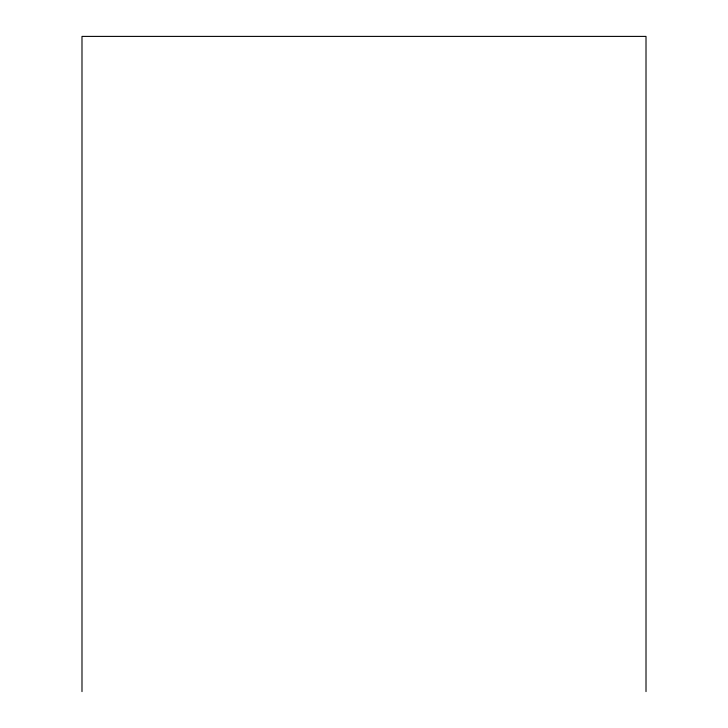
<?xml version="1.0" encoding="UTF-8"?>
<svg xmlns="http://www.w3.org/2000/svg" width="728" height="728" viewBox="0 0 728 728"><rect width="100%" height="100%" fill="white"/><g stroke="black" fill="none" stroke-linecap="round" stroke-linejoin="round"><path stroke-width="1.09" d="M646.009 691.6L646.009 36.4L81.991 36.4L81.991 691.6"/></g></svg>
